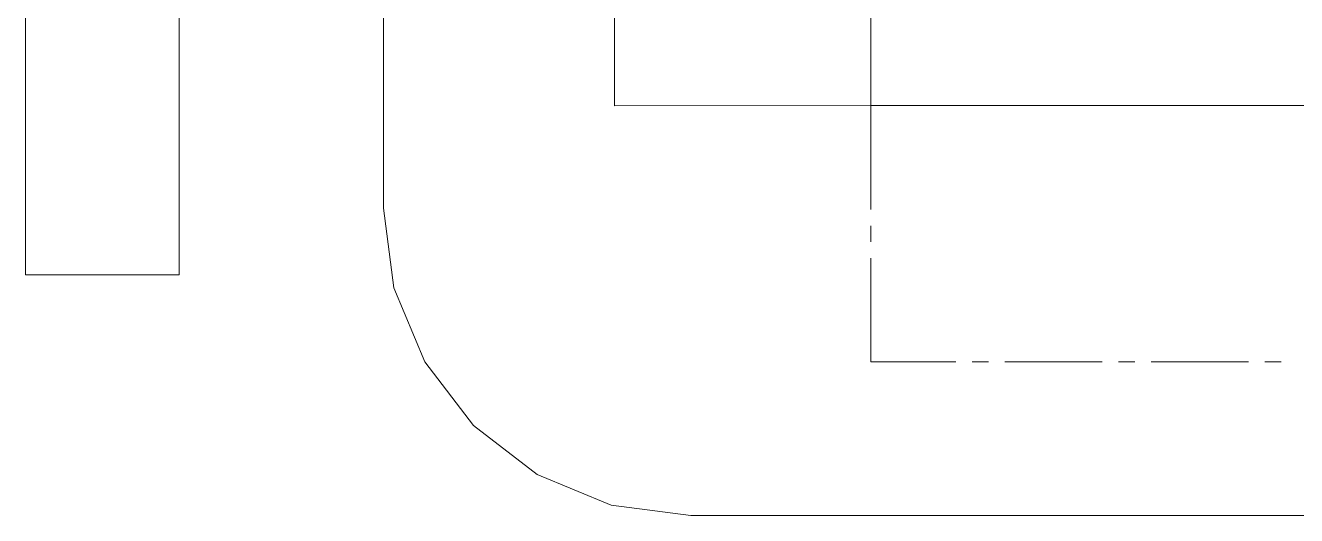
# Model space of a CAD drawing. Header units: millimetres. Extents: x -4415 to 173792, y -78716 to 47289.
# Drawn here: x 111682 to 136509, y -29460 to -19894 of the extents above; entities that cross this region are included whole.
import ezdxf

# ---------------------------------------------------------------- set-up
doc = ezdxf.new("R2010")
doc.units = ezdxf.units.MM

msp = doc.modelspace()

# ---------------------------------------------------------------- linework, layer by layer
at = {"color": 0, "lineweight": 0}
for points in [[(111682, -24761), (111682, -8760)], [(114683, -8760), (114683, -24761)], [(123190, -21460), (123190, -11460)], [(128191, -21459), (128191, -11460)], [(128191, -11460), (128191, -21459)], [(118676, -12595), (118676, -23460)], [(128191, -21459), (123190, -21460)], [(138191, -21459), (128191, -21459)], [(128191, -21459), (129857, -21459)], [(128191, -23484), (128191, -21459)], [(130174, -21459), (130492, -21459)], [(130809, -21459), (132714, -21459)], [(133032, -21459), (133350, -21459)], [(133667, -21459), (135572, -21459)], [(135890, -21459), (136207, -21459)], [(118676, -23460), (118881, -25013), (119480, -26460), (120434, -27703), (121677, -28656), (123124, -29256), (124677, -29460)], [(128191, -24118), (128191, -23802)], [(129857, -26460), (128191, -26460), (128191, -24436)], [(114683, -24761), (111682, -24761)], [(130492, -26460), (130174, -26460)], [(132714, -26460), (130809, -26460)], [(133350, -26460), (133032, -26460)], [(135572, -26460), (133667, -26460)], [(136207, -26460), (135890, -26460)], [(139178, -29460), (124677, -29460)]]:
    msp.add_lwpolyline(points, dxfattribs=at)

doc.saveas('drawing.dxf')
